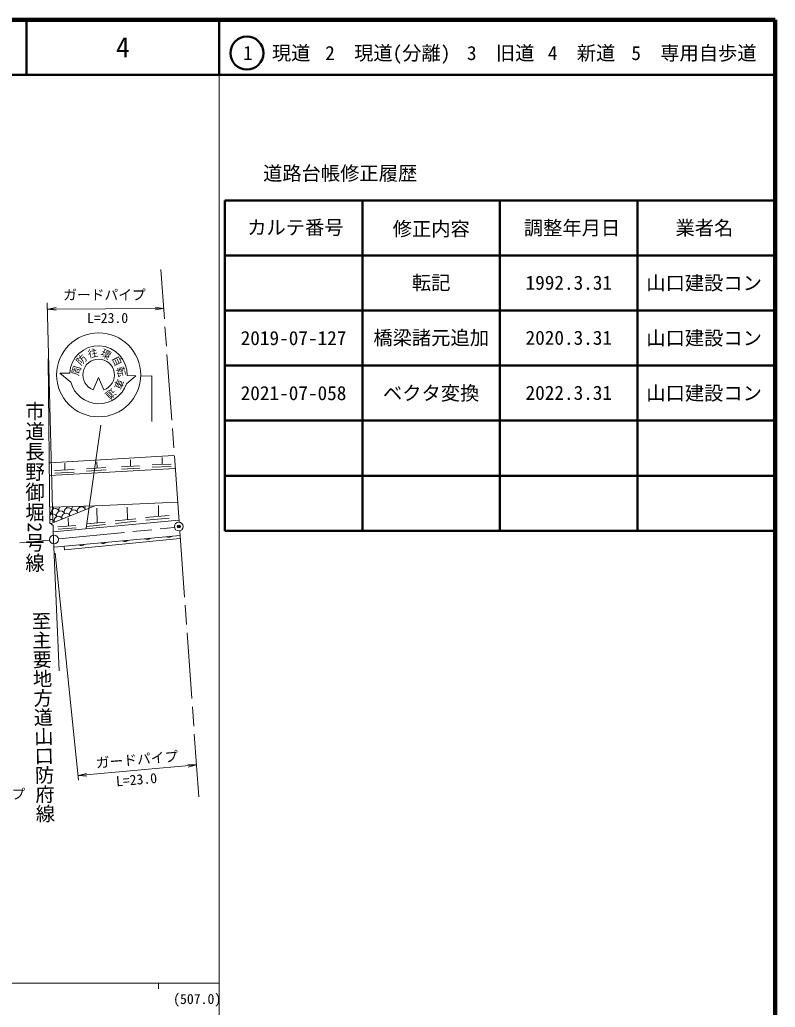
# Model space of a CAD drawing. Units: millimetres, scale not verified. Extents: x 40000 to 680000, y 20000 to 380000.
# Drawn here: x 542769 to 680000, y 200656 to 380000 of the extents above; entities that cross this region are included whole.
import ezdxf
from ezdxf.enums import TextEntityAlignment as Align

# ---------------------------------------------------------------- set-up
doc = ezdxf.new("R2010")
doc.units = ezdxf.units.MM
doc.header["$LTSCALE"] = 1000
doc.header["$PDMODE"] = 32
doc.header["$PDSIZE"] = 500
doc.linetypes.add('CHAIN', pattern=[18.5, 12, -1.5, 3.5, -1.5])
for name, color, linetype, lineweight in [('M-BGD', 7, 'Continuous', 13), ('M-BMK', 2, 'CHAIN', 13), ('M-BMK-SRVR', 3, 'Continuous', 13), ('M-STR-HTXT', 7, 'Continuous', 13), ('M-STR-STRC', 7, 'Continuous', 13), ('M-TTL', 2, 'Continuous', 140), ('M-TTL-BAND', 7, 'Continuous', 13), ('M-TTL-FRAM', 2, 'Continuous', 50), ('M-TTL-LINE', 7, 'Continuous', 50)]:
    doc.layers.add(name, color=color, linetype=linetype, lineweight=lineweight)
for name, color, linetype in [('M-BGD-HTXT', 7, 'Continuous'), ('M-OTRS', 6, 'Continuous'), ('M-TTL-TXT', 7, 'Continuous')]:
    doc.layers.add(name, color=color, linetype=linetype)
doc.styles.add('@ＭＳ ゴシック', font='')
doc.styles.add('ＭＳ ゴシック', font='')
doc.styles.get('@ＭＳ ゴシック').set_extended_font_data('@MS Gothic')
doc.styles.get('ＭＳ ゴシック').set_extended_font_data('MS Gothic')

msp = doc.modelspace()

# ---------------------------------------------------------------- linework, layer by layer
at = {"layer": 'M-BGD'}
for p, q in [((548245, 288524), (547914, 318413)), ((548227, 299547), (570743, 300874)), ((556817, 298628), (556752, 299724)), ((562892, 298949), (562882, 300066)), ((568644, 299285), (568611, 300479)), ((570923, 298484), (548227, 297227)), ((549099, 298110), (552631, 298289)), ((549122, 297661), (552654, 297840)), ((550979, 298249), (550958, 299442)), ((554896, 298468), (558412, 298688)), ((554924, 298019), (558440, 298238)), ((561246, 298810), (564542, 299005)), ((561272, 298361), (564568, 298556)), ((566808, 299178), (570258, 299309)), ((566825, 298729), (570275, 298859)), ((571407, 292366), (556380, 291719)), ((556380, 291692), (548309, 291500)), ((556380, 291719), (548446, 288535)), ((556851, 288715), (556797, 291319)), ((562317, 289294), (562301, 291475)), ((567998, 289832), (567949, 291785)), ((548823, 287001), (571688, 289145)), ((551642, 288108), (551588, 289562)), ((554940, 288439), (558273, 288768)), ((560105, 288988), (563877, 289354)), ((560148, 288540), (563920, 288906)), ((565603, 289575), (569888, 289941)), ((565642, 289126), (569926, 289492)), ((548274, 288557), (548860, 288154)), ((548860, 288154), (548823, 287001)), ((549922, 261745), (548844, 287020)), ((549717, 287927), (552976, 288147)), ((549747, 287478), (553007, 287698)), ((554984, 287991), (558317, 288321)), ((549045, 284196), (571892, 286334)), ((550940, 283730), (571851, 285759)), ((550826, 284316), (550891, 283730)), ((550891, 283730), (550940, 283730))]:
    msp.add_line(p, q, dxfattribs=at)
for centre, radius, start, end in [((549208, 290473), 756, 22.13803, 202.13803), ((548223, 290889), 756, 22.13803, 49.36666), ((549623, 291458), 756, 179.42803, 202.13803), ((550192, 290058), 756, 22.13803, 202.13803), ((550607, 291043), 756, 143.49303, 202.13803), ((551592, 290628), 756, 22.13803, 202.13803), ((550607, 291043), 756, 22.13803, 39.21964), ((552007, 291612), 756, 186.85582, 202.13803), ((552576, 290213), 756, 22.13803, 202.13803), ((552991, 291197), 756, 152.39011, 202.13803), ((553976, 290782), 756, 22.13803, 202.13803), ((552991, 291197), 756, 22.13803, 30.32256), ((554391, 291766), 756, 194.37818, 202.13803), ((555375, 291351), 756, 160.57464, 202.13803), ((548377, 288505), 756, 22.13803, 97.12229), ((547808, 289904), 756, 22.13803, 50.9727), ((548793, 289489), 756, 22.13803, 132.33213), ((549777, 289074), 756, 22.13803, 202.13803), ((551177, 289643), 756, 22.13803, 202.13803), ((561891, 286160), 908, 241.94965, 308.74663), ((561927, 285782), 454, 241.94965, 308.74663), ((565874, 286533), 908, 241.94965, 308.74663), ((565909, 286155), 454, 241.94965, 308.74663), ((569857, 286905), 908, 241.94965, 308.74663), ((569892, 286528), 454, 241.94965, 308.74663), ((553926, 285414), 908, 241.94965, 308.74663), ((553962, 285037), 454, 241.94965, 308.74663), ((557909, 285787), 908, 241.94965, 308.74663), ((557944, 285409), 454, 241.94965, 308.74663)]:
    msp.add_arc(centre, radius, start, end, dxfattribs=at)
at = {"layer": 'M-BMK'}
for p, q in [((571733, 288805), (568390, 334636)), ((549859, 285703), (570802, 287777)), ((571831, 287131), (575288, 238888)), ((542775, 284986), (548194, 285485))]:
    msp.add_line(p, q, dxfattribs=at)
at = {"layer": 'M-BMK-SRVR'}
for centre in [(571652, 287955), (548985, 285603)]:
    msp.add_circle(centre, 800, dxfattribs=at)
at = {"layer": 'M-OTRS'}
msp.add_point((571652, 287955), dxfattribs=at)
at = {"layer": 'M-STR-HTXT'}
for p, q in [((547774, 328564), (548760, 288808)), ((547865, 327456), (549361, 327728)), ((547865, 327456), (549369, 327228)), ((547885, 327465), (568815, 327587)), ((568843, 327570), (567343, 327820)), ((568843, 327570), (567343, 327320)), ((549199, 283112), (553459, 241868)), ((553430, 242728), (574848, 244693)), ((574824, 244677), (573307, 244784)), ((574824, 244677), (573354, 244286)), ((553419, 242719), (554892, 243100)), ((553419, 242719), (554935, 242602))]:
    msp.add_line(p, q, dxfattribs=at)
at = {"layer": 'M-STR-STRC'}
for p, q in [((550077, 315807), (552036, 314173)), ((551846, 315785), (550077, 315807)), ((556098, 312814), (557096, 315038)), ((557096, 315038), (558029, 312792)), ((563848, 315337), (562141, 313849)), ((562279, 315374), (563848, 315337)), ((564737, 315279), (566755, 315344)), ((566755, 315344), (566755, 307030)), ((554815, 287677), (557516, 306389))]:
    msp.add_line(p, q, dxfattribs=at)
msp.add_circle((557103, 315508), 7630, dxfattribs=at)
for centre, radius, start, end in [((557061, 315562), 5222, 357.93402, 177.54548), ((557094, 315493), 2869, 289.1103, 249.6855), ((557138, 315560), 5288, 195.21134, 341.11438)]:
    msp.add_arc(centre, radius, start, end, dxfattribs=at)
at = {"layer": 'M-TTL'}
for p, q in [((680000, 380000), (40000, 380000)), ((680000, 20000), (680000, 380000))]:
    msp.add_line(p, q, dxfattribs=at)
at = {"layer": 'M-TTL-BAND'}
for p, q in [((579000, 20000), (579000, 370000)), ((40000, 205000), (579000, 205000)), ((568000, 205000), (568000, 204000))]:
    msp.add_line(p, q, dxfattribs=at)
at = {"layer": 'M-TTL-FRAM'}
for p, q in [((580000, 347197), (580000, 287197)), ((580000, 347197), (680000, 347197)), ((580000, 287197), (680000, 287197))]:
    msp.add_line(p, q, dxfattribs=at)
at = {"layer": 'M-TTL-LINE'}
for p, q in [((543997, 380000), (543997, 370000)), ((579000, 380000), (579000, 370000)), ((40000, 370000), (680000, 370000)), ((605000, 347197), (605000, 287197)), ((630000, 347197), (630000, 287197)), ((655000, 347197), (655000, 287197)), ((580000, 337197), (680000, 337197)), ((580000, 327197), (680000, 327197)), ((580000, 317197), (680000, 317197)), ((580000, 307197), (680000, 307197)), ((580000, 297197), (680000, 297197))]:
    msp.add_line(p, q, dxfattribs=at)
msp.add_circle((584031, 373958), 3000, dxfattribs=at)

# ---------------------------------------------------------------- texts
at = {"layer": 'M-BGD-HTXT', "style": '@ＭＳ ゴシック', "width": 1.05}
msp.add_text('市道長野御堀2号線', height=2566, rotation=270, dxfattribs=at).set_placement((543444, 310792), align=Align.BOTTOM_LEFT)
at = {"layer": 'M-BGD-HTXT', "style": '@ＭＳ ゴシック'}
msp.add_text('至主要地方道山口防府線', height=2566, rotation=271.165, dxfattribs=at).set_placement((544576, 272541), align=Align.BOTTOM_LEFT)
at = {"layer": 'M-STR-HTXT', "style": 'ＭＳ ゴシック'}
for s, p in [('ガードパイプ', (550655, 328581)), ('L=23.0', (554981, 324378)), ('ガードパイプ', (528766, 237913))]:
    msp.add_text(s, height=1833, dxfattribs=at).set_placement(p, align=Align.BOTTOM_LEFT)
for s, p in [('ガードパイプ', (556714, 243558)), ('L=23.0', (560372, 240220))]:
    msp.add_text(s, height=1833, rotation=4.851, dxfattribs=at).set_placement(p, align=Align.BOTTOM_LEFT)
at = {"layer": 'M-STR-STRC', "style": 'ＭＳ ゴシック'}
for s, rotation, p in [('往', 12.869, (555412, 318181)), ('環', 331.664, (557119, 318753)), ('防', 46.735, (554137, 316852)), ('自', 296.636, (559096, 318370)), ('周', 74.456, (553817, 315130)), ('転', 287.418, (559888, 316619)), ('車', 246.856, (560133, 315075)), ('道', 220.601, (559263, 313411))]:
    msp.add_text(s, height=1320, rotation=rotation, dxfattribs=at).set_placement(p, align=Align.BOTTOM_LEFT)
at = {"layer": 'M-TTL-BAND', "style": 'ＭＳ ゴシック'}
msp.add_text('(507.0)', height=1833, dxfattribs=at).set_placement((575000, 200695), align=Align.BOTTOM_CENTER)
at = {"layer": 'M-TTL-TXT', "style": 'ＭＳ ゴシック'}
for s, height, p in [('4', 3666, (561497, 375000)), ('1\u3000現道', 2566, (589448, 373958)), ('2\u3000現道(分離)', 2566, (609619, 373958)), ('3\u3000旧道', 2566, (630121, 373958)), ('4\u3000新道', 2566, (644824, 373958)), ('5\u3000専用自歩道', 2566, (665228, 373958)), ('道路台帳修正履歴', 2566, (600968, 352113)), ('カルテ番号', 2566, (592839, 342277)), ('修正内容', 2566, (617509, 342023)), ('調整年月日', 2566, (643089, 342197)), ('業者名', 2566, (667134, 342197)), ('転記', 2566, (617500, 332245)), ('山口建設コン', 2566, (667077, 332189)), ('1992.3.31', 2566, (642500, 332245)), ('2019-07-127', 2566, (592500, 322189)), ('橋梁諸元追加', 2566, (617500, 322245)), ('2020.3.31', 2566, (642500, 322245)), ('山口建設コン', 2566, (667077, 322189)), ('ベクタ変換', 2566, (617499, 312197)), ('2021-07-058', 2566, (592500, 312197)), ('2022.3.31', 2566, (642500, 312245)), ('山口建設コン', 2566, (667077, 312189))]:
    msp.add_text(s, height=height, dxfattribs=at).set_placement(p, align=Align.MIDDLE_CENTER)

doc.saveas('drawing.dxf')
